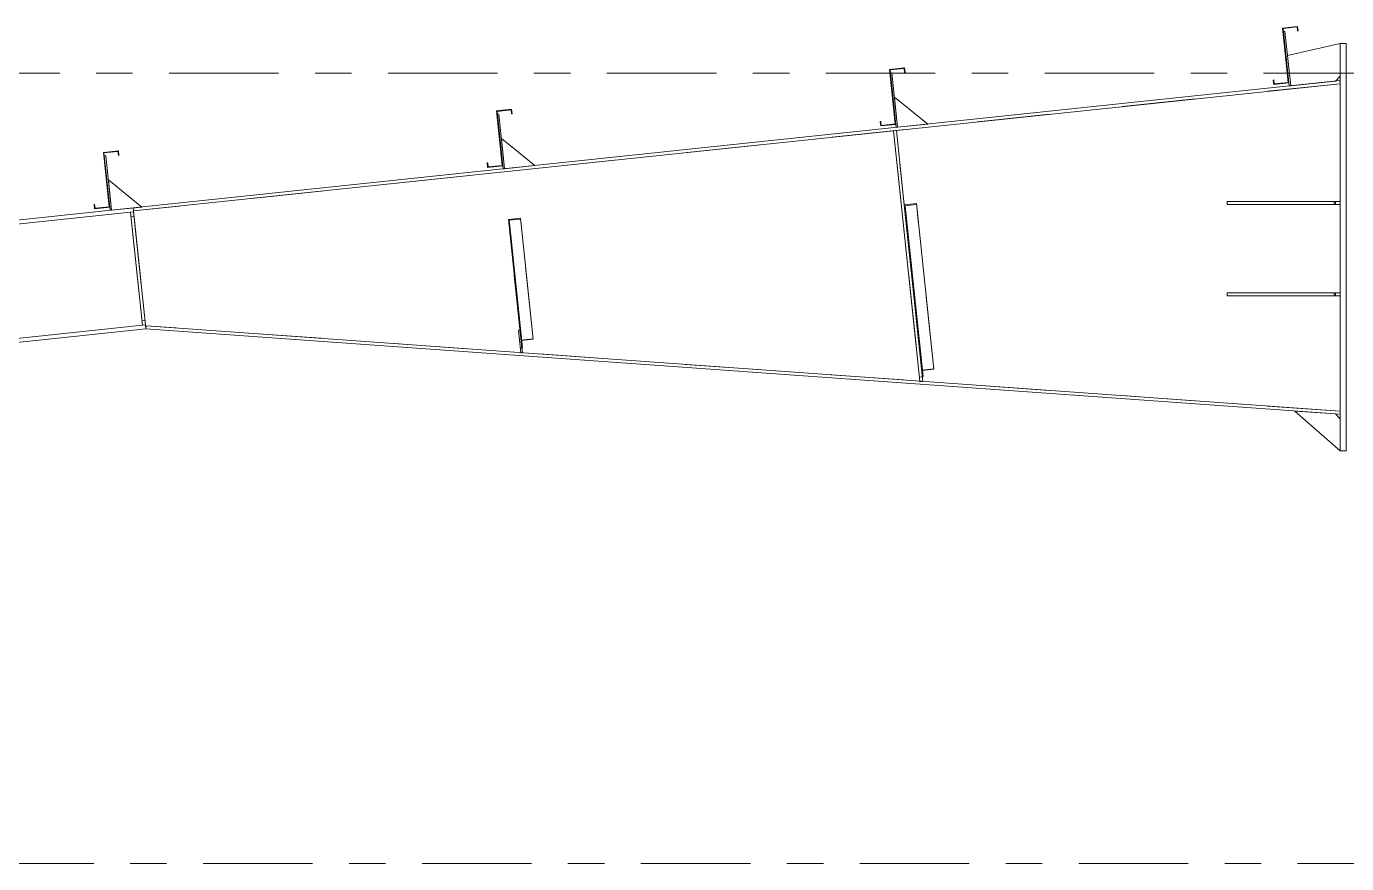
# Model space of a CAD drawing. Header units: millimetres. Extents: x -79 to 743, y -408 to 166.
# Drawn here: x 284.24 to 320.43, y -280.23 to -257.28 of the extents above; entities that cross this region are included whole.
import ezdxf

# ---------------------------------------------------------------- set-up
doc = ezdxf.new("R2010")
doc.units = ezdxf.units.MM
for name, pattern in [('XKITLINE00', [0]), ('XKITLINE02', [4, 2, -2]), ('XKITLINE03', [6, 3, -1, 1, -1])]:
    doc.linetypes.add(name, pattern=pattern)
doc.layers.add('Part', color=2, linetype='Continuous', lineweight=0)
doc.layers.add('S-grid', color=1, linetype='Continuous', lineweight=0)

# ---------------------------------------------------------------- blocks, each defined once
blk = doc.blocks.new('*A264')
at = {"layer": 'Part'}
blk.add_hatch(color=3, dxfattribs=at).paths.add_polyline_path([(286.349, -260.733), (286.763, -260.689), (286.776, -260.813), (286.761, -260.815), (286.75, -260.706), (286.365, -260.746), (286.523, -262.239), (286.109, -262.283), (286.095, -262.159), (286.11, -262.157), (286.122, -262.267), (286.506, -262.226)], flags=17)
blk = doc.blocks.new('*A265')
at = {"layer": 'Part'}
blk.add_hatch(color=3, dxfattribs=at).paths.add_polyline_path([(286.349, -260.733), (286.763, -260.689), (286.776, -260.813), (286.761, -260.815), (286.75, -260.706), (286.365, -260.746), (286.523, -262.239), (286.109, -262.283), (286.095, -262.159), (286.11, -262.157), (286.122, -262.267), (286.506, -262.226)], flags=17)
blk = doc.blocks.new('*A266')
at = {"layer": 'Part'}
blk.add_hatch(color=3, dxfattribs=at).paths.add_polyline_path([(297.122, -259.596), (297.537, -259.553), (297.55, -259.677), (297.535, -259.679), (297.523, -259.569), (297.139, -259.61), (297.296, -261.103), (296.882, -261.147), (296.869, -261.022), (296.884, -261.021), (296.895, -261.13), (297.28, -261.09)], flags=17)
blk = doc.blocks.new('*A267')
at = {"layer": 'Part'}
blk.add_hatch(color=3, dxfattribs=at).paths.add_polyline_path([(297.122, -259.596), (297.537, -259.553), (297.55, -259.677), (297.535, -259.679), (297.523, -259.569), (297.139, -259.61), (297.296, -261.103), (296.882, -261.147), (296.869, -261.022), (296.884, -261.021), (296.895, -261.13), (297.28, -261.09)], flags=17)
blk = doc.blocks.new('*A268')
at = {"layer": 'Part'}
blk.add_hatch(color=3, dxfattribs=at).paths.add_polyline_path([(307.896, -258.46), (308.31, -258.416), (308.323, -258.541), (308.309, -258.542), (308.297, -258.433), (307.913, -258.473), (308.07, -259.967), (307.656, -260.01), (307.643, -259.886), (307.657, -259.885), (307.669, -259.994), (308.054, -259.953)], flags=17)
blk = doc.blocks.new('*A269')
at = {"layer": 'Part'}
blk.add_hatch(color=3, dxfattribs=at).paths.add_polyline_path([(307.896, -258.46), (308.31, -258.416), (308.323, -258.541), (308.309, -258.542), (308.297, -258.433), (307.913, -258.473), (308.07, -259.967), (307.656, -260.01), (307.643, -259.886), (307.657, -259.885), (307.669, -259.994), (308.054, -259.953)], flags=17)
blk = doc.blocks.new('*A270')
at = {"layer": 'Part'}
blk.add_hatch(color=3, dxfattribs=at).paths.add_polyline_path([(318.67, -257.324), (319.084, -257.28), (319.097, -257.404), (319.082, -257.406), (319.071, -257.296), (318.686, -257.337), (318.844, -258.83), (318.429, -258.874), (318.416, -258.75), (318.431, -258.748), (318.443, -258.858), (318.827, -258.817)], flags=17)
blk = doc.blocks.new('*A271')
at = {"layer": 'Part'}
blk.add_hatch(color=3, dxfattribs=at).paths.add_polyline_path([(318.67, -257.324), (319.084, -257.28), (319.097, -257.404), (319.082, -257.406), (319.071, -257.296), (318.686, -257.337), (318.844, -258.83), (318.429, -258.874), (318.416, -258.75), (318.431, -258.748), (318.443, -258.858), (318.827, -258.817)], flags=17)
blk = doc.blocks.new('*A273')
at = {"layer": 'Part'}
blk.add_hatch(color=3, dxfattribs=at).paths.add_polyline_path([(308.302, -262.168), (308.634, -262.133), (308.637, -262.166), (308.322, -262.199), (308.387, -262.812), (308.37, -262.813)], flags=17)
blk = doc.blocks.new('*A274')
at = {"layer": 'Part'}
blk.add_hatch(color=3, dxfattribs=at).paths.add_polyline_path([(297.451, -262.572), (297.783, -262.537), (297.786, -262.563), (297.471, -262.596), (297.523, -263.091), (297.506, -263.093)], flags=17)
blk = doc.blocks.new('*A1016')
at = {"layer": 'S-grid', "color": 1, "linetype": 'XKITLINE03', "lineweight": 0}
blk.add_line((234.152, -258.564), (410.183, -258.564), dxfattribs=at)
blk = doc.blocks.new('*A1017')
at = {"layer": 'S-grid', "color": 1, "linetype": 'XKITLINE03', "lineweight": 0}
blk.add_line((-34.916, -280.23), (524.159, -280.23), dxfattribs=at)
blk = doc.blocks.new('*A1019')
at = {"layer": 'Part', "color": 2, "linetype": 'XKITLINE00', "lineweight": 0}
for p, q in [((287.168, -262.255), (214.534, -269.916)), ((287.177, -262.338), (287.179, -262.363)), ((287.179, -262.363), (214.546, -270.024)), ((287.506, -265.462), (222.56, -272.313)), ((287.517, -265.57), (222.571, -272.42)), ((287.506, -265.462), (287.517, -265.57)), ((222.228, -272.348), (214.872, -273.124)), ((222.24, -272.455), (214.884, -273.231))]:
    blk.add_line(p, q, dxfattribs=at)
at = {"layer": 'Part', "color": 7, "linetype": 'XKITLINE02', "lineweight": 0}
for p, q in [((287.168, -262.255), (287.177, -262.338)), ((287.179, -262.363), (287.506, -265.462)), ((214.534, -269.916), (214.884, -273.231)), ((222.56, -272.313), (222.228, -272.348)), ((222.571, -272.42), (222.24, -272.455))]:
    blk.add_line(p, q, dxfattribs=at)
blk = doc.blocks.new('*A1356')
at = {"layer": 'Part', "color": 2, "linetype": 'XKITLINE00', "lineweight": 0}
for p, q in [((320.251, -262.08), (317.151, -262.08)), ((317.151, -262.08), (317.151, -262.163)), ((320.251, -262.163), (317.151, -262.163)), ((320.084, -262.163), (320.084, -262.08))]:
    blk.add_line(p, q, dxfattribs=at)
at = {"layer": 'Part', "color": 7, "linetype": 'XKITLINE02', "lineweight": 0}
for p, q in [((320.126, -262.163), (320.126, -262.08)), ((320.251, -262.08), (320.251, -262.163))]:
    blk.add_line(p, q, dxfattribs=at)
blk = doc.blocks.new('*A1357')
at = {"layer": 'Part', "color": 2, "linetype": 'XKITLINE00', "lineweight": 0}
for p, q in [((320.251, -264.58), (317.151, -264.58)), ((317.151, -264.58), (317.151, -264.663)), ((320.251, -264.663), (317.151, -264.663)), ((320.084, -264.663), (320.084, -264.58))]:
    blk.add_line(p, q, dxfattribs=at)
at = {"layer": 'Part', "color": 7, "linetype": 'XKITLINE02', "lineweight": 0}
for p, q in [((320.126, -264.663), (320.126, -264.58)), ((320.251, -264.58), (320.251, -264.663))]:
    blk.add_line(p, q, dxfattribs=at)
blk = doc.blocks.new('*A1358')
at = {"layer": 'Part', "color": 7, "linetype": 'XKITLINE02', "lineweight": 0}
for p, q in [((320.251, -262.08), (317.151, -262.08)), ((317.151, -262.163), (317.151, -262.08)), ((320.251, -262.163), (317.151, -262.163)), ((320.084, -262.163), (320.084, -262.08)), ((320.126, -262.163), (320.126, -262.08)), ((320.251, -262.08), (320.251, -262.163))]:
    blk.add_line(p, q, dxfattribs=at)
blk = doc.blocks.new('*A1359')
at = {"layer": 'Part', "color": 7, "linetype": 'XKITLINE02', "lineweight": 0}
for p, q in [((320.251, -264.58), (317.151, -264.58)), ((317.151, -264.663), (317.151, -264.58)), ((320.251, -264.663), (317.151, -264.663)), ((320.084, -264.663), (320.084, -264.58)), ((320.126, -264.663), (320.126, -264.58)), ((320.251, -264.58), (320.251, -264.663))]:
    blk.add_line(p, q, dxfattribs=at)
blk = doc.blocks.new('*A1360')
at = {"layer": 'Part', "color": 2, "linetype": 'XKITLINE00', "lineweight": 0}
for p, q in [((319.004, -267.824), (320.251, -268.913)), ((320.126, -267.905), (320.251, -268.039))]:
    blk.add_line(p, q, dxfattribs=at)
at = {"layer": 'Part', "color": 7, "linetype": 'XKITLINE02', "lineweight": 0}
for p, q in [((320.126, -267.905), (319.004, -267.824)), ((320.251, -268.039), (320.251, -268.913))]:
    blk.add_line(p, q, dxfattribs=at)
blk = doc.blocks.new('*A1394')
at = {"layer": 'Part', "color": 2, "linetype": 'XKITLINE00', "lineweight": 0}
for p, q in [((286.349, -260.733), (286.763, -260.689)), ((286.506, -262.226), (286.349, -260.733)), ((286.75, -260.706), (286.365, -260.746)), ((286.365, -260.746), (286.523, -262.239)), ((286.761, -260.815), (286.75, -260.706)), ((286.776, -260.813), (286.761, -260.815)), ((286.763, -260.689), (286.776, -260.813)), ((286.095, -262.159), (286.11, -262.157)), ((286.109, -262.283), (286.095, -262.159)), ((286.523, -262.239), (286.109, -262.283)), ((286.11, -262.157), (286.122, -262.267)), ((286.122, -262.267), (286.506, -262.226))]:
    blk.add_line(p, q, dxfattribs=at)
blk = doc.blocks.new('*A1395')
at = {"layer": 'Part', "color": 2, "linetype": 'XKITLINE00', "lineweight": 0}
for p, q in [((286.349, -260.733), (286.763, -260.689)), ((286.506, -262.226), (286.349, -260.733)), ((286.75, -260.706), (286.365, -260.746)), ((286.365, -260.746), (286.523, -262.239)), ((286.761, -260.815), (286.75, -260.706)), ((286.776, -260.813), (286.761, -260.815)), ((286.763, -260.689), (286.776, -260.813)), ((286.095, -262.159), (286.11, -262.157)), ((286.109, -262.283), (286.095, -262.159)), ((286.523, -262.239), (286.109, -262.283)), ((286.11, -262.157), (286.122, -262.267)), ((286.122, -262.267), (286.506, -262.226))]:
    blk.add_line(p, q, dxfattribs=at)
blk = doc.blocks.new('*A1396')
at = {"layer": 'Part', "color": 2, "linetype": 'XKITLINE00', "lineweight": 0}
for p, q in [((286.416, -260.826), (286.374, -260.831)), ((286.573, -262.318), (286.416, -260.826)), ((286.523, -262.239), (286.532, -262.322))]:
    blk.add_line(p, q, dxfattribs=at)
at = {"layer": 'Part', "color": 7, "linetype": 'XKITLINE02', "lineweight": 0}
for p, q in [((286.374, -260.831), (286.523, -262.239)), ((286.532, -262.322), (286.573, -262.318))]:
    blk.add_line(p, q, dxfattribs=at)
blk = doc.blocks.new('*A1397')
at = {"layer": 'Part', "color": 2, "linetype": 'XKITLINE00', "lineweight": 0}
blk.add_line((287.402, -262.231), (286.486, -261.489), dxfattribs=at)
at = {"layer": 'Part', "color": 7, "linetype": 'XKITLINE02', "lineweight": 0}
for p, q in [((286.486, -261.489), (286.573, -262.318)), ((286.573, -262.318), (287.402, -262.231))]:
    blk.add_line(p, q, dxfattribs=at)
blk = doc.blocks.new('*A1398')
at = {"layer": 'Part', "color": 2, "linetype": 'XKITLINE00', "lineweight": 0}
for p, q in [((297.122, -259.596), (297.537, -259.553)), ((297.28, -261.09), (297.122, -259.596)), ((297.523, -259.569), (297.139, -259.61)), ((297.139, -259.61), (297.296, -261.103)), ((297.535, -259.679), (297.523, -259.569)), ((297.55, -259.677), (297.535, -259.679)), ((297.537, -259.553), (297.55, -259.677)), ((296.869, -261.022), (296.884, -261.021)), ((296.882, -261.147), (296.869, -261.022)), ((297.296, -261.103), (296.882, -261.147)), ((296.884, -261.021), (296.895, -261.13)), ((296.895, -261.13), (297.28, -261.09))]:
    blk.add_line(p, q, dxfattribs=at)
blk = doc.blocks.new('*A1399')
at = {"layer": 'Part', "color": 2, "linetype": 'XKITLINE00', "lineweight": 0}
for p, q in [((297.122, -259.596), (297.537, -259.553)), ((297.28, -261.09), (297.122, -259.596)), ((297.523, -259.569), (297.139, -259.61)), ((297.139, -259.61), (297.296, -261.103)), ((297.535, -259.679), (297.523, -259.569)), ((297.55, -259.677), (297.535, -259.679)), ((297.537, -259.553), (297.55, -259.677)), ((296.869, -261.022), (296.884, -261.021)), ((296.882, -261.147), (296.869, -261.022)), ((297.296, -261.103), (296.882, -261.147)), ((296.884, -261.021), (296.895, -261.13)), ((296.895, -261.13), (297.28, -261.09))]:
    blk.add_line(p, q, dxfattribs=at)
blk = doc.blocks.new('*A1400')
at = {"layer": 'Part', "color": 2, "linetype": 'XKITLINE00', "lineweight": 0}
for p, q in [((307.896, -258.46), (308.31, -258.416)), ((308.054, -259.953), (307.896, -258.46)), ((308.297, -258.433), (307.913, -258.473)), ((307.913, -258.473), (308.07, -259.967)), ((308.309, -258.542), (308.297, -258.433)), ((308.323, -258.541), (308.309, -258.542)), ((308.31, -258.416), (308.323, -258.541)), ((307.643, -259.886), (307.657, -259.885)), ((307.656, -260.01), (307.643, -259.886)), ((308.07, -259.967), (307.656, -260.01)), ((307.657, -259.885), (307.669, -259.994)), ((307.669, -259.994), (308.054, -259.953))]:
    blk.add_line(p, q, dxfattribs=at)
blk = doc.blocks.new('*A1401')
at = {"layer": 'Part', "color": 2, "linetype": 'XKITLINE00', "lineweight": 0}
for p, q in [((307.896, -258.46), (308.31, -258.416)), ((308.054, -259.953), (307.896, -258.46)), ((308.297, -258.433), (307.913, -258.473)), ((307.913, -258.473), (308.07, -259.967)), ((308.309, -258.542), (308.297, -258.433)), ((308.323, -258.541), (308.309, -258.542)), ((308.31, -258.416), (308.323, -258.541)), ((307.643, -259.886), (307.657, -259.885)), ((307.656, -260.01), (307.643, -259.886)), ((308.07, -259.967), (307.656, -260.01)), ((307.657, -259.885), (307.669, -259.994)), ((307.669, -259.994), (308.054, -259.953))]:
    blk.add_line(p, q, dxfattribs=at)
blk = doc.blocks.new('*A1402')
at = {"layer": 'Part', "color": 2, "linetype": 'XKITLINE00', "lineweight": 0}
for p, q in [((318.67, -257.324), (319.084, -257.28)), ((319.084, -257.28), (319.097, -257.404)), ((318.827, -258.817), (318.67, -257.324)), ((319.071, -257.296), (318.686, -257.337)), ((318.686, -257.337), (318.844, -258.83)), ((319.082, -257.406), (319.071, -257.296)), ((319.097, -257.404), (319.082, -257.406)), ((318.416, -258.75), (318.431, -258.748)), ((318.429, -258.874), (318.416, -258.75)), ((318.844, -258.83), (318.429, -258.874)), ((318.431, -258.748), (318.443, -258.858)), ((318.443, -258.858), (318.827, -258.817))]:
    blk.add_line(p, q, dxfattribs=at)
blk = doc.blocks.new('*A1403')
at = {"layer": 'Part', "color": 2, "linetype": 'XKITLINE00', "lineweight": 0}
for p, q in [((318.67, -257.324), (319.084, -257.28)), ((319.084, -257.28), (319.097, -257.404)), ((318.827, -258.817), (318.67, -257.324)), ((319.071, -257.296), (318.686, -257.337)), ((318.686, -257.337), (318.844, -258.83)), ((319.082, -257.406), (319.071, -257.296)), ((319.097, -257.404), (319.082, -257.406)), ((318.416, -258.75), (318.431, -258.748)), ((318.429, -258.874), (318.416, -258.75)), ((318.844, -258.83), (318.429, -258.874)), ((318.431, -258.748), (318.443, -258.858)), ((318.443, -258.858), (318.827, -258.817))]:
    blk.add_line(p, q, dxfattribs=at)
blk = doc.blocks.new('*A1412')
at = {"layer": 'Part', "color": 7, "linetype": 'XKITLINE02', "lineweight": 0}
for p, q in [((320.251, -258.85), (287.177, -262.338)), ((320.251, -267.83), (320.251, -258.85)), ((287.177, -262.338), (287.509, -265.486)), ((320.251, -267.83), (287.523, -265.487))]:
    blk.add_line(p, q, dxfattribs=at)
at = {"layer": 'Part', "color": 2, "linetype": 'XKITLINE00', "lineweight": 0}
blk.add_line((287.523, -265.487), (287.509, -265.486), dxfattribs=at)
blk = doc.blocks.new('*A1413')
at = {"layer": 'Part', "color": 2, "linetype": 'XKITLINE00', "lineweight": 0}
for p, q in [((287.517, -265.57), (287.523, -265.487)), ((320.245, -267.913), (287.517, -265.57)), ((287.523, -265.487), (320.251, -267.83)), ((320.251, -267.83), (320.245, -267.913))]:
    blk.add_line(p, q, dxfattribs=at)
blk = doc.blocks.new('*A1414')
at = {"layer": 'Part', "color": 2, "linetype": 'XKITLINE00', "lineweight": 0}
for p, q in [((287.168, -262.255), (320.242, -258.767)), ((287.177, -262.338), (320.251, -258.85)), ((320.251, -258.85), (320.242, -258.767)), ((287.168, -262.255), (287.177, -262.338))]:
    blk.add_line(p, q, dxfattribs=at)
blk = doc.blocks.new('*A1415')
at = {"layer": 'Part', "color": 2, "linetype": 'XKITLINE00', "lineweight": 0}
for p, q in [((308.634, -262.133), (308.302, -262.168)), ((308.302, -262.168), (308.766, -266.563)), ((308.322, -262.199), (308.637, -262.166)), ((308.322, -262.199), (308.387, -262.812)), ((309.113, -266.68), (308.634, -262.133)), ((308.387, -262.812), (308.37, -262.813)), ((308.387, -262.812), (308.815, -266.875)), ((308.798, -266.713), (309.113, -266.68)), ((308.799, -266.876), (308.815, -266.875))]:
    blk.add_line(p, q, dxfattribs=at)
at = {"layer": 'Part', "color": 7, "linetype": 'XKITLINE02', "lineweight": 0}
for p, q in [((308.766, -266.563), (308.799, -266.876)), ((308.781, -266.706), (309.112, -266.671))]:
    blk.add_line(p, q, dxfattribs=at)
blk = doc.blocks.new('*A1416')
at = {"layer": 'Part', "color": 7, "linetype": 'XKITLINE02', "lineweight": 0}
for p, q in [((308.799, -266.876), (308.302, -262.168)), ((308.815, -266.875), (308.322, -262.199)), ((309.113, -266.68), (308.634, -262.133)), ((308.781, -266.706), (309.112, -266.671)), ((308.798, -266.713), (309.113, -266.68)), ((308.799, -266.876), (308.815, -266.875))]:
    blk.add_line(p, q, dxfattribs=at)
blk = doc.blocks.new('*A1417')
at = {"layer": 'Part', "color": 7, "linetype": 'XKITLINE02', "lineweight": 0}
for p, q in [((308.005, -260.141), (308.088, -260.132)), ((308.302, -262.168), (308.766, -266.563)), ((308.717, -266.896), (308.8, -266.887)), ((308.729, -267.005), (308.73, -267.02)), ((308.813, -267.011), (308.73, -267.02))]:
    blk.add_line(p, q, dxfattribs=at)
at = {"layer": 'Part', "color": 2, "linetype": 'XKITLINE00', "lineweight": 0}
for p, q in [((308.729, -267.005), (308.005, -260.141)), ((308.088, -260.132), (308.302, -262.168)), ((308.766, -266.563), (308.813, -267.011))]:
    blk.add_line(p, q, dxfattribs=at)
blk = doc.blocks.new('*A1418')
at = {"layer": 'Part', "color": 7, "linetype": 'XKITLINE02', "lineweight": 0}
for p, q in [((308.088, -260.132), (308.005, -260.141)), ((308.005, -260.141), (308.73, -267.02)), ((308.813, -267.011), (308.088, -260.132)), ((308.717, -266.896), (308.8, -266.887)), ((308.73, -267.02), (308.813, -267.011))]:
    blk.add_line(p, q, dxfattribs=at)
blk = doc.blocks.new('*A1419')
at = {"layer": 'Part', "color": 2, "linetype": 'XKITLINE00', "lineweight": 0}
for p, q in [((307.963, -258.554), (307.921, -258.558)), ((308.12, -260.045), (307.963, -258.554)), ((308.07, -259.967), (308.079, -260.05))]:
    blk.add_line(p, q, dxfattribs=at)
at = {"layer": 'Part', "color": 7, "linetype": 'XKITLINE02', "lineweight": 0}
for p, q in [((307.921, -258.558), (308.07, -259.967)), ((308.079, -260.05), (308.12, -260.045))]:
    blk.add_line(p, q, dxfattribs=at)
blk = doc.blocks.new('*A1420')
at = {"layer": 'Part', "color": 2, "linetype": 'XKITLINE00', "lineweight": 0}
blk.add_line((308.949, -259.958), (308.033, -259.217), dxfattribs=at)
at = {"layer": 'Part', "color": 7, "linetype": 'XKITLINE02', "lineweight": 0}
for p, q in [((308.033, -259.217), (308.12, -260.045)), ((308.12, -260.045), (308.949, -259.958))]:
    blk.add_line(p, q, dxfattribs=at)
blk = doc.blocks.new('*A1421')
at = {"layer": 'Part', "color": 2, "linetype": 'XKITLINE00', "lineweight": 0}
for p, q in [((297.783, -262.537), (297.451, -262.572)), ((297.451, -262.572), (297.794, -265.817)), ((297.471, -262.596), (297.786, -262.563)), ((297.471, -262.596), (297.523, -263.091)), ((298.133, -265.858), (297.783, -262.537)), ((297.523, -263.091), (297.506, -263.093)), ((297.523, -263.091), (297.839, -266.091)), ((297.818, -265.891), (298.133, -265.858)), ((297.823, -266.093), (297.839, -266.091))]:
    blk.add_line(p, q, dxfattribs=at)
at = {"layer": 'Part', "color": 7, "linetype": 'XKITLINE02', "lineweight": 0}
for p, q in [((297.794, -265.817), (297.823, -266.093)), ((297.801, -265.882), (298.132, -265.847))]:
    blk.add_line(p, q, dxfattribs=at)
blk = doc.blocks.new('*A1422')
at = {"layer": 'Part', "color": 7, "linetype": 'XKITLINE02', "lineweight": 0}
for p, q in [((297.823, -266.093), (297.451, -262.572)), ((297.839, -266.091), (297.471, -262.596)), ((298.133, -265.858), (297.783, -262.537)), ((297.801, -265.882), (298.132, -265.847)), ((297.818, -265.891), (298.133, -265.858)), ((297.823, -266.093), (297.839, -266.091))]:
    blk.add_line(p, q, dxfattribs=at)
blk = doc.blocks.new('*A1423')
at = {"layer": 'Part', "color": 2, "linetype": 'XKITLINE00', "lineweight": 0}
for p, q in [((297.73, -265.608), (297.771, -265.604)), ((297.795, -266.222), (297.73, -265.608)), ((297.794, -265.817), (297.837, -266.225))]:
    blk.add_line(p, q, dxfattribs=at)
at = {"layer": 'Part', "color": 7, "linetype": 'XKITLINE02', "lineweight": 0}
for p, q in [((297.771, -265.604), (297.794, -265.817)), ((297.782, -266.105), (297.824, -266.101)), ((297.795, -266.222), (297.795, -266.23)), ((297.837, -266.225), (297.795, -266.23))]:
    blk.add_line(p, q, dxfattribs=at)
blk = doc.blocks.new('*A1424')
at = {"layer": 'Part', "color": 7, "linetype": 'XKITLINE02', "lineweight": 0}
for p, q in [((297.771, -265.604), (297.73, -265.608)), ((297.837, -266.225), (297.771, -265.604)), ((297.73, -265.608), (297.795, -266.23)), ((297.782, -266.105), (297.824, -266.101)), ((297.795, -266.23), (297.837, -266.225))]:
    blk.add_line(p, q, dxfattribs=at)
blk = doc.blocks.new('*A1425')
at = {"layer": 'Part', "color": 2, "linetype": 'XKITLINE00', "lineweight": 0}
for p, q in [((297.189, -259.69), (297.148, -259.694)), ((297.347, -261.182), (297.189, -259.69)), ((297.296, -261.103), (297.305, -261.186))]:
    blk.add_line(p, q, dxfattribs=at)
at = {"layer": 'Part', "color": 7, "linetype": 'XKITLINE02', "lineweight": 0}
for p, q in [((297.148, -259.694), (297.296, -261.103)), ((297.305, -261.186), (297.347, -261.182))]:
    blk.add_line(p, q, dxfattribs=at)
blk = doc.blocks.new('*A1426')
at = {"layer": 'Part', "color": 2, "linetype": 'XKITLINE00', "lineweight": 0}
blk.add_line((298.175, -261.094), (297.259, -260.353), dxfattribs=at)
at = {"layer": 'Part', "color": 7, "linetype": 'XKITLINE02', "lineweight": 0}
for p, q in [((297.259, -260.353), (297.347, -261.182)), ((297.347, -261.182), (298.175, -261.094))]:
    blk.add_line(p, q, dxfattribs=at)
blk = doc.blocks.new('*A1430')
at = {"layer": 'Part', "color": 2, "linetype": 'XKITLINE00', "lineweight": 0}
for p, q in [((320.417, -257.746), (320.251, -257.746)), ((320.251, -257.746), (320.251, -268.913)), ((320.417, -268.913), (320.417, -257.746)), ((320.251, -268.913), (320.417, -268.913))]:
    blk.add_line(p, q, dxfattribs=at)
blk = doc.blocks.new('*A1431')
at = {"layer": 'Part', "color": 2, "linetype": 'XKITLINE00', "lineweight": 0}
for p, q in [((320.251, -257.746), (318.806, -258.08)), ((320.126, -258.779), (320.251, -258.641))]:
    blk.add_line(p, q, dxfattribs=at)
at = {"layer": 'Part', "color": 7, "linetype": 'XKITLINE02', "lineweight": 0}
for p, q in [((320.251, -258.641), (320.251, -257.746)), ((318.806, -258.08), (318.894, -258.909)), ((318.894, -258.909), (320.126, -258.779))]:
    blk.add_line(p, q, dxfattribs=at)
blk = doc.blocks.new('*A1432')
at = {"layer": 'Part', "color": 2, "linetype": 'XKITLINE00', "lineweight": 0}
for p, q in [((318.736, -257.417), (318.695, -257.422)), ((318.894, -258.909), (318.736, -257.417)), ((318.844, -258.83), (318.852, -258.913))]:
    blk.add_line(p, q, dxfattribs=at)
at = {"layer": 'Part', "color": 7, "linetype": 'XKITLINE02', "lineweight": 0}
for p, q in [((318.695, -257.422), (318.844, -258.83)), ((318.852, -258.913), (318.894, -258.909))]:
    blk.add_line(p, q, dxfattribs=at)
blk = doc.blocks.new('*A1457')
at = {"layer": 'Part', "color": 7, "linetype": 'XKITLINE02', "lineweight": 0}
for p, q in [((287.096, -262.372), (287.179, -262.363)), ((287.096, -262.372), (287.423, -265.471)), ((287.109, -262.496), (287.192, -262.487)), ((287.179, -262.363), (287.506, -265.462)), ((287.493, -265.338), (287.41, -265.347)), ((287.506, -265.462), (287.423, -265.471))]:
    blk.add_line(p, q, dxfattribs=at)
blk = doc.blocks.new('*A1458')
at = {"layer": 'Part', "color": 7, "linetype": 'XKITLINE02', "lineweight": 0}
for p, q in [((287.096, -262.372), (287.179, -262.363)), ((287.109, -262.496), (287.192, -262.487)), ((287.41, -265.347), (287.493, -265.338)), ((287.423, -265.471), (287.506, -265.462))]:
    blk.add_line(p, q, dxfattribs=at)
at = {"layer": 'Part', "color": 2, "linetype": 'XKITLINE00', "lineweight": 0}
for p, q in [((287.423, -265.471), (287.096, -262.372)), ((287.179, -262.363), (287.506, -265.462))]:
    blk.add_line(p, q, dxfattribs=at)

msp = doc.modelspace()

# ---------------------------------------------------------------- block references
at = {"lineweight": 0}
for name in ['*A1016', '*A270', '*A271', '*A1402', '*A1403', '*A1432', '*A1431', '*A1430', '*A268', '*A269', '*A1400', '*A1401', '*A1419', '*A1414', '*A1412', '*A1420', '*A266', '*A267', '*A1398', '*A1399', '*A1425', '*A1417', '*A1418', '*A1426', '*A264', '*A265', '*A1394', '*A1395', '*A1396', '*A1397', '*A1019', '*A273', '*A1415', '*A1416', '*A1356', '*A1358', '*A1457', '*A1458', '*A274', '*A1421', '*A1422', '*A1357', '*A1359', '*A1413', '*A1423', '*A1424', '*A1360', '*A1017']:
    msp.add_blockref(name, (0, 0), dxfattribs=at)

doc.saveas('drawing.dxf')
